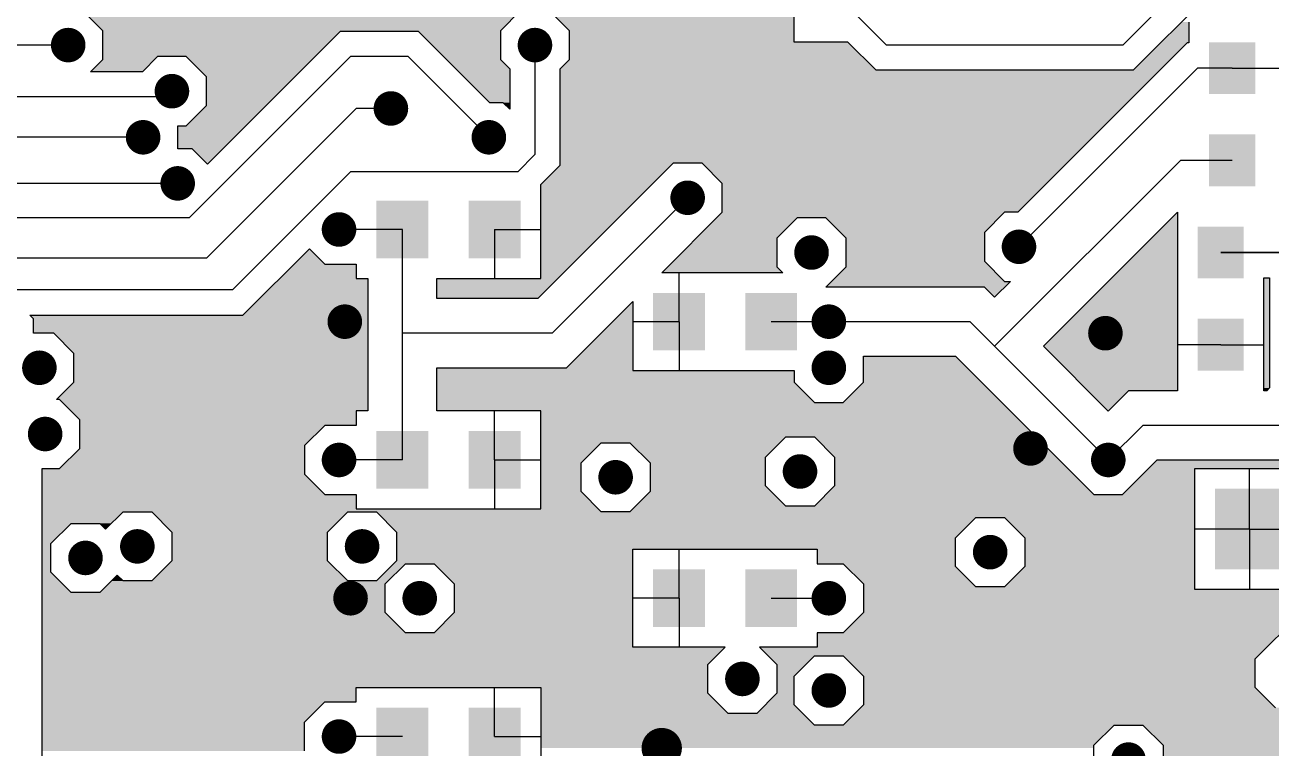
# Model space of a CAD drawing. Extents: x 295 to 953, y 10 to 290.
# Drawn here: x 725.58 to 768.83, y 116 to 141.1 of the extents above; entities that cross this region are included whole.
import ezdxf

# ---------------------------------------------------------------- set-up
doc = ezdxf.new("R2010")
doc.units = 0
doc.header["$LTSCALE"] = 5
doc.header["$MEASUREMENT"] = 0
doc.layers.get('0').update_dxf_attribs({"linetype": 'CONTINUOUS', "lineweight": 25})
doc.layers.add('19_SOLD_GBR', color=10, linetype='CONTINUOUS')

msp = doc.modelspace()

# ---------------------------------------------------------------- linework, layer by layer
for points, const_width in [([(727.378, 140.4, -1), (726.778, 140.4, -1)], 0.6), ([(743.578, 140.4, -1), (742.978, 140.4, -1)], 0.6), ([(730.978, 138.8, -1), (730.378, 138.8, -1)], 0.6), ([(738.578, 138.2, -1), (737.978, 138.2, -1)], 0.6), ([(729.978, 137.2, -1), (729.378, 137.2, -1)], 0.6), ([(741.978, 137.2, -1), (741.378, 137.2, -1)], 0.6), ([(731.178, 135.6, -1), (730.578, 135.6, -1)], 0.6), ([(748.878, 135.1, -1), (748.278, 135.1, -1)], 0.6), ([(736.778, 134, -1), (736.178, 134, -1)], 0.6), ([(753.178, 133.2, -1), (752.578, 133.2, -1)], 0.6), ([(760.378, 133.4, -1), (759.778, 133.4, -1)], 0.6), ([(736.978, 130.8, -1), (736.378, 130.8, -1)], 0.6), ([(753.778, 130.8, -1), (753.178, 130.8, -1)], 0.6), ([(763.378, 130.4, -1), (762.778, 130.4, -1)], 0.6), ([(726.378, 129.2, -1), (725.778, 129.2, -1)], 0.6), ([(753.778, 129.2, -1), (753.178, 129.2, -1)], 0.6), ([(726.578, 126.9, -1), (725.978, 126.9, -1)], 0.6), ([(760.778, 126.4, -1), (760.178, 126.4, -1)], 0.6), ([(736.778, 126, -1), (736.178, 126, -1)], 0.6), ([(763.478, 126, -1), (762.878, 126, -1)], 0.6), ([(746.378, 125.4, -1), (745.778, 125.4, -1)], 0.6), ([(752.778, 125.6, -1), (752.178, 125.6, -1)], 0.6), ([(729.778, 123, -1), (729.178, 123, -1)], 0.6), ([(737.578, 123, -1), (736.978, 123, -1)], 0.6), ([(759.378, 122.8, -1), (758.778, 122.8, -1)], 0.6), ([(727.978, 122.6, -1), (727.378, 122.6, -1)], 0.6), ([(737.178, 121.2, -1), (736.578, 121.2, -1)], 0.6), ([(739.578, 121.2, -1), (738.978, 121.2, -1)], 0.6), ([(753.778, 121.2, -1), (753.178, 121.2, -1)], 0.6), ([(750.778, 118.4, -1), (750.178, 118.4, -1)], 0.6), ([(753.778, 118, -1), (753.178, 118, -1)], 0.6), ([(736.778, 116.4, -1), (736.178, 116.4, -1)], 0.6), ([(748.028, 116, -1), (747.328, 116, -1)], 0.7), ([(764.178, 115.6, -1), (763.578, 115.6, -1)], 0.6)]:
    msp.add_lwpolyline(points, format="xyb", close=True, dxfattribs=dict(const_width=const_width))
for points in [[(766.678, 140.5), (766.678, 138.7), (768.278, 140.5), (768.278, 138.7)], [(766.678, 137.3), (766.678, 135.5), (768.278, 137.3), (768.278, 135.5)], [(737.778, 135), (737.778, 133), (739.578, 135), (739.578, 133)], [(740.978, 135), (740.978, 133), (742.778, 135), (742.778, 133)], [(766.278, 134.1), (766.278, 132.3), (767.878, 134.1), (767.878, 132.3)], [(747.378, 131.8), (747.378, 129.8), (749.178, 131.8), (749.178, 129.8)], [(750.578, 131.8), (750.578, 129.8), (752.378, 131.8), (752.378, 129.8)], [(766.278, 130.9), (766.278, 129.1), (767.878, 130.9), (767.878, 129.1)], [(737.778, 127), (737.778, 125), (739.578, 127), (739.578, 125)], [(740.978, 127), (740.978, 125), (742.778, 127), (742.778, 125)], [(766.878, 125), (766.878, 122.2), (769.278, 125), (769.278, 122.2)], [(747.378, 122.2), (747.378, 120.2), (749.178, 122.2), (749.178, 120.2)], [(750.578, 122.2), (750.578, 120.2), (752.378, 122.2), (752.378, 120.2)], [(737.778, 117.4), (737.778, 115.4), (739.578, 117.4), (739.578, 115.4)], [(740.978, 117.4), (740.978, 115.4), (742.778, 117.4), (742.778, 115.4)]]:
    msp.add_solid(points)
at = {"layer": '19_SOLD_GBR', "color": 7}
for p, q in [((763.678, 140.4), (769.878, 146.6)), ((770.678, 146.162), (764.04, 139.524)), ((752.278, 140.5), (752.278, 142.362)), ((753.878, 142), (755.478, 140.4)), ((728.278, 140.898), (727.576, 141.6)), ((742.78, 141.6), (742.078, 140.898)), ((744.478, 140.898), (743.776, 141.6)), ((765.978, 141.2), (765.978, 140.476)), ((728.278, 139.902), (728.278, 140.898)), ((736.516, 140.876), (731.908, 136.268)), ((739.24, 140.876), (736.516, 140.876)), ((741.716, 138.4), (739.24, 140.876)), ((742.078, 140.898), (742.078, 139.902)), ((744.478, 139.902), (744.478, 140.898)), ((727.078, 140.4), (722.978, 140.4)), ((743.278, 140.4), (743.278, 136.6)), ((754.14, 140.5), (752.278, 140.5)), ((755.116, 139.524), (754.14, 140.5)), ((763.678, 140.4), (755.478, 140.4)), ((765.916, 140.476), (760.04, 134.6)), ((765.978, 140.476), (765.916, 140.476)), ((727.85, 139.476), (728.278, 139.902)), ((730.18, 140), (729.656, 139.476)), ((731.176, 140), (730.18, 140)), ((731.878, 139.298), (731.176, 140)), ((731.278, 134.4), (736.878, 140)), ((738.878, 140), (736.878, 140)), ((741.678, 137.2), (738.878, 140)), ((742.078, 139.902), (742.402, 139.578)), ((744.154, 139.578), (744.478, 139.902)), ((729.656, 139.476), (727.85, 139.476)), ((731.878, 138.302), (731.878, 139.298)), ((742.402, 139.578), (742.402, 138.172)), ((744.154, 136.238), (744.154, 139.578)), ((764.04, 139.524), (755.116, 139.524)), ((760.078, 133.4), (766.278, 139.6)), ((767.478, 139.6), (766.278, 139.6)), ((767.478, 139.6), (770.478, 139.6)), ((730.678, 138.6), (722.978, 138.6)), ((730.678, 138.8), (730.678, 138.6)), ((731.176, 137.6), (731.878, 138.302)), ((731.878, 133), (737.078, 138.2)), ((738.278, 138.2), (737.078, 138.2)), ((742.176, 138.4), (741.716, 138.4)), ((742.402, 138.172), (742.176, 138.4)), ((730.878, 137.6), (731.176, 137.6)), ((730.878, 136.8), (730.878, 137.6)), ((729.678, 137.2), (722.678, 137.2)), ((731.376, 136.8), (730.878, 136.8)), ((731.908, 136.268), (731.376, 136.8)), ((742.678, 136), (743.278, 136.6)), ((748.08, 136.3), (743.38, 131.6)), ((749.076, 136.3), (748.08, 136.3)), ((749.778, 135.598), (749.076, 136.3)), ((759.228, 129.95), (765.678, 136.4)), ((767.478, 136.4), (765.678, 136.4)), ((732.778, 131.9), (736.878, 136)), ((742.678, 136), (736.878, 136)), ((743.478, 135.562), (744.154, 136.238)), ((730.878, 135.6), (716.478, 135.6)), ((743.478, 132.3), (743.478, 135.562)), ((749.778, 134.602), (749.778, 135.598)), ((748.578, 135.1), (743.878, 130.4)), ((747.676, 132.5), (749.778, 134.602)), ((759.58, 134.6), (758.878, 133.898)), ((760.04, 134.6), (759.58, 134.6)), ((760.926, 129.95), (765.578, 134.602)), ((765.578, 134.602), (765.578, 128.4)), ((731.278, 134.4), (715.078, 134.4)), ((752.38, 134.4), (751.678, 133.698)), ((753.376, 134.4), (752.38, 134.4)), ((754.078, 133.698), (753.376, 134.4)), ((738.678, 134), (736.478, 134)), ((738.678, 130.4), (738.678, 134)), ((741.878, 134), (741.878, 132.3)), ((741.878, 134), (743.478, 134)), ((751.678, 133.698), (751.678, 132.702)), ((754.078, 132.702), (754.078, 133.698)), ((758.878, 133.898), (758.878, 132.902)), ((733.14, 131.024), (735.448, 133.332)), ((735.448, 133.332), (735.98, 132.8)), ((731.878, 133), (716.078, 133)), ((735.98, 132.8), (737.078, 132.8)), ((737.078, 132.8), (737.078, 132.3)), ((758.878, 132.902), (759.58, 132.2)), ((770.278, 133.2), (767.078, 133.2)), ((767.078, 133.2), (772.278, 133.2)), ((751.88, 132.5), (747.676, 132.5)), ((748.278, 130.8), (748.278, 132.5)), ((751.678, 132.702), (751.88, 132.5)), ((753.376, 132), (754.078, 132.702)), ((737.078, 132.3), (737.478, 132.3)), ((737.478, 132.3), (737.478, 127.7)), ((739.878, 132.3), (743.478, 132.3)), ((739.878, 131.6), (739.878, 132.3)), ((758.876, 132), (753.376, 132)), ((759.228, 131.648), (758.876, 132)), ((759.78, 132.2), (759.228, 131.648)), ((759.58, 132.2), (759.78, 132.2)), ((768.578, 132.324), (768.778, 132.324)), ((768.578, 128.4), (768.578, 132.324)), ((768.778, 132.324), (768.778, 128.498)), ((732.778, 131.9), (718.578, 131.9)), ((743.38, 131.6), (739.878, 131.6)), ((744.376, 129.2), (746.678, 131.502)), ((746.678, 131.502), (746.678, 129.1)), ((725.75, 131.024), (733.14, 131.024)), ((725.878, 130.898), (725.75, 131.024)), ((725.878, 130.4), (725.878, 130.898)), ((748.278, 130.8), (746.678, 130.8)), ((748.278, 130.8), (748.278, 129.1)), ((753.478, 130.8), (751.478, 130.8)), ((758.378, 130.8), (753.478, 130.8)), ((759.228, 129.95), (758.378, 130.8)), ((726.576, 130.4), (725.878, 130.4)), ((727.278, 129.698), (726.576, 130.4)), ((743.878, 130.4), (738.678, 130.4)), ((738.678, 126), (738.678, 130.4)), ((763.178, 126), (759.228, 129.95)), ((763.178, 127.698), (760.926, 129.95)), ((767.078, 130), (765.578, 130)), ((767.078, 130), (765.578, 130)), ((767.078, 130), (768.578, 130)), ((767.078, 130), (768.578, 130)), ((727.278, 128.702), (727.278, 129.698)), ((754.678, 129.6), (757.88, 129.6)), ((754.678, 128.702), (754.678, 129.6)), ((757.88, 129.6), (762.68, 124.8)), ((739.878, 129.2), (744.376, 129.2)), ((739.878, 127.7), (739.878, 129.2)), ((746.678, 129.1), (752.278, 129.1)), ((752.278, 129.1), (752.278, 128.702)), ((726.676, 128.1), (727.278, 128.702)), ((752.278, 128.702), (752.98, 128)), ((753.976, 128), (754.678, 128.702)), ((768.778, 128.498), (768.68, 128.4)), ((726.776, 128.1), (726.676, 128.1)), ((727.478, 127.398), (726.776, 128.1)), ((763.88, 128.4), (763.178, 127.698)), ((765.578, 128.4), (763.88, 128.4)), ((768.68, 128.4), (768.578, 128.4)), ((737.078, 127.7), (737.078, 127.2)), ((737.478, 127.7), (737.078, 127.7)), ((743.478, 127.7), (739.878, 127.7)), ((741.878, 126), (741.878, 127.7)), ((743.478, 124.3), (743.478, 127.7)), ((752.98, 128), (753.976, 128)), ((727.478, 126.402), (727.478, 127.398)), ((735.98, 127.2), (735.278, 126.498)), ((737.078, 127.2), (735.98, 127.2)), ((763.178, 126), (764.378, 127.2)), ((769.178, 127.2), (764.378, 127.2)), ((751.278, 126.098), (751.98, 126.8)), ((751.98, 126.8), (752.976, 126.8)), ((752.976, 126.8), (753.678, 126.098)), ((726.776, 125.7), (727.478, 126.402)), ((735.278, 126.498), (735.278, 125.502)), ((744.878, 125.898), (745.58, 126.6)), ((745.58, 126.6), (746.576, 126.6)), ((746.576, 126.6), (747.278, 125.898)), ((738.678, 126), (736.478, 126)), ((741.878, 126), (741.878, 124.3)), ((741.878, 126), (743.478, 126)), ((744.878, 124.902), (744.878, 125.898)), ((747.278, 125.898), (747.278, 124.902)), ((751.278, 125.102), (751.278, 126.098)), ((753.678, 126.098), (753.678, 125.102)), ((763.676, 124.8), (764.876, 126)), ((764.876, 126), (769.676, 126)), ((726.178, 125.7), (726.776, 125.7)), ((726.178, 81.2), (726.178, 125.7)), ((735.278, 125.502), (735.98, 124.8)), ((766.178, 125.7), (769.978, 125.7)), ((766.178, 121.5), (766.178, 125.7)), ((768.078, 123.6), (768.078, 125.7)), ((751.98, 124.4), (751.278, 125.102)), ((753.678, 125.102), (752.976, 124.4)), ((735.98, 124.8), (737.078, 124.8)), ((737.078, 124.8), (737.078, 124.3)), ((745.58, 124.2), (744.878, 124.902)), ((747.278, 124.902), (746.576, 124.2)), ((762.68, 124.8), (763.676, 124.8)), ((728.378, 123.598), (728.98, 124.2)), ((728.98, 124.2), (729.976, 124.2)), ((729.976, 124.2), (730.678, 123.498)), ((736.078, 123.498), (736.78, 124.2)), ((736.78, 124.2), (737.776, 124.2)), ((737.078, 124.3), (743.478, 124.3)), ((737.776, 124.2), (738.478, 123.498)), ((746.576, 124.2), (745.58, 124.2)), ((752.976, 124.4), (751.98, 124.4)), ((726.478, 123.098), (727.18, 123.8)), ((727.18, 123.8), (728.176, 123.8)), ((728.176, 123.8), (728.378, 123.598)), ((757.878, 123.298), (758.58, 124)), ((758.58, 124), (759.576, 124)), ((759.576, 124), (760.278, 123.298)), ((730.678, 123.498), (730.678, 122.502)), ((736.078, 122.502), (736.078, 123.498)), ((738.478, 123.498), (738.478, 122.502)), ((757.878, 122.302), (757.878, 123.298)), ((760.278, 123.298), (760.278, 122.302)), ((768.078, 123.6), (766.178, 123.6)), ((768.078, 123.6), (768.078, 121.5)), ((768.078, 123.6), (769.978, 123.6)), ((726.478, 122.102), (726.478, 123.098)), ((746.678, 122.9), (753.078, 122.9)), ((746.678, 119.5), (746.678, 122.9)), ((748.278, 121.2), (748.278, 122.9)), ((753.078, 122.9), (753.078, 122.4)), ((730.678, 122.502), (729.976, 121.8)), ((736.78, 121.8), (736.078, 122.502)), ((738.478, 122.502), (737.776, 121.8)), ((727.18, 121.4), (726.478, 122.102)), ((728.778, 122.002), (728.176, 121.4)), ((728.98, 121.8), (728.778, 122.002)), ((738.078, 121.698), (738.78, 122.4)), ((738.78, 122.4), (739.776, 122.4)), ((739.776, 122.4), (740.478, 121.698)), ((753.078, 122.4), (753.976, 122.4)), ((753.976, 122.4), (754.678, 121.698)), ((758.58, 121.6), (757.878, 122.302)), ((760.278, 122.302), (759.576, 121.6)), ((729.976, 121.8), (728.98, 121.8)), ((737.776, 121.8), (736.78, 121.8)), ((738.078, 120.702), (738.078, 121.698)), ((740.478, 121.698), (740.478, 120.702)), ((754.678, 121.698), (754.678, 120.702)), ((759.576, 121.6), (758.58, 121.6)), ((728.176, 121.4), (727.18, 121.4)), ((748.278, 121.2), (746.678, 121.2)), ((748.278, 121.2), (748.278, 119.5)), ((751.478, 121.2), (753.478, 121.2)), ((769.978, 121.5), (766.178, 121.5)), ((768.278, 119.098), (770.68, 121.5)), ((738.78, 120), (738.078, 120.702)), ((740.478, 120.702), (739.776, 120)), ((754.678, 120.702), (753.976, 120)), ((739.776, 120), (738.78, 120)), ((753.078, 120), (753.078, 119.5)), ((753.976, 120), (753.078, 120)), ((749.88, 119.5), (746.678, 119.5)), ((749.278, 118.898), (749.88, 119.5)), ((751.076, 119.5), (751.678, 118.898)), ((753.078, 119.5), (751.076, 119.5)), ((752.278, 118.498), (752.98, 119.2)), ((752.98, 119.2), (753.976, 119.2)), ((753.976, 119.2), (754.678, 118.498)), ((768.278, 118.102), (768.278, 119.098)), ((749.278, 117.902), (749.278, 118.898)), ((751.678, 118.898), (751.678, 117.902)), ((737.078, 118.1), (743.478, 118.1)), ((737.078, 117.6), (737.078, 118.1)), ((741.878, 116.4), (741.878, 118.1)), ((743.478, 118.1), (743.478, 111.3)), ((752.278, 117.502), (752.278, 118.498)), ((754.678, 118.498), (754.678, 117.502)), ((768.98, 117.4), (768.278, 118.102)), ((749.98, 117.2), (749.278, 117.902)), ((751.678, 117.902), (750.976, 117.2)), ((735.278, 116.898), (735.98, 117.6)), ((735.98, 117.6), (737.078, 117.6)), ((752.98, 116.8), (752.278, 117.502)), ((754.678, 117.502), (753.976, 116.8)), ((735.278, 115.902), (735.278, 116.898)), ((750.976, 117.2), (749.98, 117.2)), ((753.976, 116.8), (752.98, 116.8)), ((762.678, 116.098), (763.38, 116.8)), ((763.38, 116.8), (764.376, 116.8)), ((764.376, 116.8), (765.078, 116.098)), ((738.678, 116.4), (736.478, 116.4)), ((741.878, 116.4), (743.478, 116.4)), ((762.678, 115.102), (762.678, 116.098)), ((765.078, 116.098), (765.078, 115.102))]:
    msp.add_line(p, q, dxfattribs=at)
for points in [[(742.078, 140.898), (742.78, 141.6), (728.278, 140.898), (727.576, 141.6)], [(752.278, 140.898), (752.278, 141.6), (744.478, 140.898), (743.776, 141.6)], [(765.978, 140.476), (765.978, 141.2), (764.992, 140.476), (765.716, 141.2)], [(742.078, 140.876), (742.078, 140.898), (728.278, 140.876), (728.278, 140.898)], [(735.64, 140), (736.516, 140.876), (728.278, 140), (728.278, 140.876)], [(742.078, 140.876), (742.078, 140.876), (739.24, 140.876), (736.516, 140.876)], [(742.078, 139.902), (742.078, 140.876), (740.214, 139.902), (739.24, 140.876)], [(752.278, 140.5), (752.278, 140.898), (744.478, 140.5), (744.478, 140.898)], [(754.738, 139.902), (754.14, 140.5), (744.478, 139.902), (744.478, 140.5)], [(764.964, 139.524), (765.916, 140.476), (764.04, 139.524), (764.992, 140.476)], [(729.656, 139.476), (730.082, 139.902), (727.85, 139.476), (728.278, 139.902)], [(730.082, 139.902), (730.18, 140), (728.278, 139.902), (728.278, 140)], [(735.64, 140), (735.64, 140), (731.176, 140), (730.18, 140)], [(734.938, 139.298), (735.64, 140), (731.878, 139.298), (731.176, 140)], [(742.402, 139.578), (742.078, 139.902), (740.538, 139.578), (740.214, 139.902)], [(755.062, 139.578), (754.738, 139.902), (744.154, 139.578), (744.478, 139.902)], [(733.942, 138.302), (734.938, 139.298), (731.878, 138.302), (731.878, 139.298)], [(742.402, 138.4), (742.402, 139.578), (741.716, 138.4), (740.538, 139.578)], [(755.116, 139.524), (755.062, 139.578), (744.154, 139.524), (744.154, 139.578)], [(761.74, 136.3), (764.964, 139.524), (744.154, 136.3), (744.154, 139.524)], [(733.24, 137.6), (733.942, 138.302), (731.176, 137.6), (731.878, 138.302)], [(742.402, 138.4), (742.402, 138.4), (742.176, 138.4), (741.716, 138.4)], [(742.402, 138.172), (742.402, 138.4), (742.402, 138.172), (742.176, 138.4)], [(732.44, 136.8), (733.24, 137.6), (730.878, 136.8), (730.878, 137.6)], [(733.24, 137.6), (733.24, 137.6), (730.878, 137.6), (731.176, 137.6)], [(732.44, 136.8), (732.44, 136.8), (731.376, 136.8), (730.878, 136.8)], [(731.908, 136.268), (732.44, 136.8), (731.908, 136.268), (731.376, 136.8)], [(748.018, 136.238), (748.08, 136.3), (744.154, 136.238), (744.154, 136.3)], [(761.74, 136.3), (761.74, 136.3), (749.076, 136.3), (748.08, 136.3)], [(761.038, 135.598), (761.74, 136.3), (749.778, 135.598), (749.076, 136.3)], [(747.342, 135.562), (748.018, 136.238), (743.478, 135.562), (744.154, 136.238)], [(744.08, 132.3), (747.342, 135.562), (743.478, 132.3), (743.478, 135.562)], [(760.042, 134.602), (761.038, 135.598), (749.778, 134.602), (749.778, 135.598)], [(759.38, 134.4), (759.58, 134.6), (749.576, 134.4), (749.776, 134.6)], [(760.04, 134.6), (760.042, 134.602), (749.776, 134.6), (749.778, 134.602)], [(765.578, 129.95), (765.577, 134.602), (760.926, 129.95), (765.577, 134.602)], [(751.678, 133.698), (752.38, 134.4), (748.874, 133.698), (749.576, 134.4)], [(759.38, 134.4), (759.38, 134.4), (753.376, 134.4), (752.38, 134.4)], [(758.878, 133.898), (759.38, 134.4), (753.878, 133.898), (753.376, 134.4)], [(751.678, 132.702), (751.678, 133.698), (747.878, 132.702), (748.874, 133.698)], [(758.878, 133.698), (758.878, 133.898), (754.078, 133.698), (753.878, 133.898)], [(758.878, 132.902), (758.878, 133.698), (754.078, 132.902), (754.078, 133.698)], [(735.98, 132.8), (735.448, 133.332), (734.916, 132.8), (735.448, 133.332)], [(737.078, 132.3), (737.078, 132.8), (734.416, 132.3), (734.916, 132.8)], [(759.078, 132.702), (758.878, 132.902), (754.078, 132.702), (754.078, 132.902)], [(751.879, 132.5), (751.678, 132.702), (747.676, 132.5), (747.878, 132.702)], [(759.58, 132.2), (759.078, 132.702), (753.576, 132.2), (754.078, 132.702)], [(737.478, 131.024), (737.478, 132.3), (733.14, 131.024), (734.416, 132.3)], [(743.38, 131.6), (744.08, 132.3), (739.878, 131.6), (739.878, 132.3)], [(744.08, 132.3), (744.08, 132.3), (739.878, 132.3), (743.478, 132.3)], [(759.579, 132), (759.779, 132.2), (753.376, 132), (753.576, 132.2)], [(759.579, 132), (759.579, 132), (758.876, 132), (753.376, 132)], [(759.228, 131.648), (759.579, 132), (759.228, 131.648), (758.876, 132)], [(768.778, 128.498), (768.778, 132.324), (768.578, 128.498), (768.578, 132.324)], [(768.778, 132.324), (768.778, 132.324), (768.578, 132.324), (768.778, 132.324)], [(746.678, 130.406), (746.677, 131.502), (745.58, 130.406), (746.677, 131.502)], [(737.478, 130.898), (737.478, 131.024), (725.878, 130.898), (725.75, 131.024)], [(737.478, 131.024), (737.478, 131.024), (725.75, 131.024), (728.98, 131.024)], [(737.478, 130.4), (737.478, 130.898), (725.878, 130.4), (725.878, 130.898)], [(737.478, 131.024), (737.478, 131.024), (728.98, 131.024), (733.14, 131.024)], [(737.478, 130.4), (737.478, 130.4), (726.576, 130.4), (725.878, 130.4)], [(737.478, 129.698), (737.478, 130.4), (727.278, 129.698), (726.576, 130.4)], [(746.678, 129.2), (746.678, 130.406), (744.376, 129.2), (745.58, 130.406)], [(765.578, 128.4), (765.578, 129.95), (762.476, 128.4), (760.926, 129.95)], [(737.478, 128.702), (737.478, 129.698), (727.278, 128.702), (727.278, 129.698)], [(758.579, 128.9), (757.88, 129.6), (754.678, 128.9), (754.678, 129.6)], [(757.88, 129.6), (757.88, 129.6), (754.678, 129.6), (757.88, 129.6)], [(746.678, 129.1), (746.678, 129.2), (739.878, 129.1), (739.878, 129.2)], [(746.678, 129.2), (746.678, 129.2), (739.878, 129.2), (744.376, 129.2)], [(752.278, 128.702), (752.278, 129.1), (739.878, 128.702), (739.878, 129.1)], [(752.278, 129.1), (752.278, 129.1), (751.98, 129.1), (752.278, 129.1)], [(758.777, 128.702), (758.579, 128.9), (754.678, 128.702), (754.678, 128.9)], [(737.478, 128.1), (737.478, 128.702), (726.676, 128.1), (727.278, 128.702)], [(752.98, 128), (752.278, 128.702), (739.878, 128), (739.878, 128.702)], [(759.479, 128), (758.777, 128.702), (753.976, 128), (754.678, 128.702)], [(768.68, 128.4), (768.778, 128.498), (768.578, 128.4), (768.578, 128.498)], [(737.478, 128.1), (737.478, 128.1), (726.776, 128.1), (726.676, 128.1)], [(737.478, 127.7), (737.478, 128.1), (727.176, 127.7), (726.776, 128.1)], [(763.178, 127.698), (763.88, 128.4), (763.178, 127.698), (762.476, 128.4)], [(737.078, 127.398), (737.078, 127.7), (727.478, 127.398), (727.176, 127.7)], [(759.779, 127.7), (759.479, 128), (739.878, 127.7), (739.878, 128)], [(759.78, 127.7), (759.779, 127.7), (743.478, 127.7), (739.878, 127.7)], [(760.68, 126.8), (759.78, 127.7), (743.478, 126.8), (743.478, 127.7)], [(737.078, 127.2), (737.078, 127.398), (727.478, 127.2), (727.478, 127.398)], [(735.278, 126.498), (735.98, 127.2), (727.478, 126.498), (727.478, 127.2)], [(751.78, 126.6), (751.98, 126.8), (743.478, 126.6), (743.478, 126.8)], [(760.68, 126.8), (760.68, 126.8), (752.976, 126.8), (751.98, 126.8)], [(761.382, 126.098), (760.68, 126.8), (753.678, 126.098), (752.976, 126.8)], [(735.278, 125.7), (735.278, 126.402), (726.776, 125.7), (727.478, 126.402)], [(735.278, 126.402), (735.278, 126.498), (727.478, 126.402), (727.478, 126.498)], [(744.878, 125.898), (745.58, 126.6), (743.478, 125.898), (743.478, 126.6)], [(751.78, 126.6), (751.78, 126.6), (746.576, 126.6), (745.58, 126.6)], [(751.278, 126.098), (751.78, 126.6), (747.078, 126.098), (746.576, 126.6)], [(744.878, 124.902), (744.878, 125.898), (743.478, 124.902), (743.478, 125.898)], [(751.278, 125.898), (751.278, 126.098), (747.278, 125.898), (747.078, 126.098)], [(751.278, 125.102), (751.278, 125.898), (747.278, 125.102), (747.278, 125.898)], [(762.378, 125.102), (761.382, 126.098), (753.678, 125.102), (753.678, 126.098)], [(780.278, 125.7), (780.278, 126), (764.576, 125.7), (764.876, 126)], [(780.278, 126), (780.278, 126), (766.178, 126), (769.676, 126)], [(735.278, 125.502), (735.278, 125.7), (726.178, 125.502), (726.178, 125.7)], [(735.278, 125.7), (735.278, 125.7), (726.178, 125.7), (726.776, 125.7)], [(735.98, 124.8), (735.278, 125.502), (726.178, 124.8), (726.178, 125.502)], [(766.178, 124.8), (766.178, 125.7), (763.676, 124.8), (764.576, 125.7)], [(770.178, 125.7), (770.178, 125.7), (769.978, 125.7), (766.178, 125.7)], [(751.478, 124.902), (751.278, 125.102), (747.278, 124.902), (747.278, 125.102)], [(762.68, 124.8), (762.378, 125.102), (753.376, 124.8), (753.678, 125.102)], [(737.078, 124.3), (737.078, 124.8), (726.178, 124.3), (726.178, 124.8)], [(737.078, 124.8), (737.078, 124.8), (736.78, 124.8), (737.078, 124.8)], [(745.48, 124.3), (744.878, 124.902), (743.478, 124.3), (743.478, 124.902)], [(751.98, 124.4), (751.478, 124.902), (746.776, 124.4), (747.278, 124.902)], [(766.178, 124.4), (766.178, 124.8), (752.976, 124.4), (753.376, 124.8)], [(766.178, 124.8), (766.178, 124.8), (763.38, 124.8), (763.676, 124.8)], [(745.58, 124.2), (745.48, 124.3), (726.178, 124.2), (726.178, 124.3)], [(728.58, 123.8), (728.98, 124.2), (726.178, 123.8), (726.178, 124.2)], [(736.78, 124.2), (736.78, 124.2), (729.976, 124.2), (728.98, 124.2)], [(736.078, 123.498), (736.78, 124.2), (730.678, 123.498), (729.976, 124.2)], [(766.178, 124.2), (766.178, 124.2), (737.776, 124.2), (736.78, 124.2)], [(766.178, 124), (766.178, 124.2), (737.976, 124), (737.776, 124.2)], [(745.48, 124.3), (745.48, 124.3), (738.78, 124.3), (743.478, 124.3)], [(766.178, 124.2), (766.178, 124.302), (746.576, 124.2), (746.678, 124.302)], [(766.178, 124.302), (766.178, 124.4), (746.678, 124.302), (746.776, 124.4)], [(726.478, 123.098), (727.18, 123.8), (726.178, 123.098), (726.178, 123.8)], [(728.58, 123.8), (728.58, 123.8), (728.176, 123.8), (727.18, 123.8)], [(728.378, 123.598), (728.58, 123.8), (728.378, 123.598), (728.176, 123.8)], [(758.078, 123.498), (758.58, 124), (738.478, 123.498), (737.976, 124)], [(766.178, 124), (766.178, 124), (759.576, 124), (758.58, 124)], [(766.178, 123.298), (766.178, 124), (760.278, 123.298), (759.576, 124)], [(736.078, 122.502), (736.078, 123.498), (730.678, 122.502), (730.678, 123.498)], [(757.878, 123.298), (758.078, 123.498), (738.478, 123.298), (738.478, 123.498)], [(757.878, 122.9), (757.878, 123.298), (738.478, 122.9), (738.478, 123.298)], [(766.178, 122.302), (766.178, 123.298), (760.278, 122.302), (760.278, 123.298)], [(726.478, 122.102), (726.478, 123.098), (726.178, 122.102), (726.178, 123.098)], [(746.678, 122.502), (746.678, 122.9), (738.478, 122.502), (738.478, 122.9)], [(757.878, 122.9), (757.878, 122.9), (753.078, 122.9), (746.678, 122.9)], [(757.878, 122.4), (757.878, 122.9), (753.078, 122.4), (753.078, 122.9)], [(736.774, 121.806), (736.078, 122.502), (729.98, 121.806), (730.678, 122.502)], [(746.678, 122.4), (746.678, 122.502), (738.376, 122.4), (738.478, 122.502)], [(727.18, 121.4), (726.478, 122.102), (726.178, 121.4), (726.178, 122.102)], [(728.98, 121.8), (728.778, 122.002), (728.576, 121.8), (728.778, 122.002)], [(738.18, 121.8), (738.78, 122.4), (737.776, 121.8), (738.376, 122.4)], [(746.678, 122.4), (746.678, 122.4), (739.776, 122.4), (738.78, 122.4)], [(746.678, 121.698), (746.678, 122.4), (740.478, 121.698), (739.776, 122.4)], [(757.878, 122.4), (757.878, 122.4), (753.976, 122.4), (753.078, 122.4)], [(757.878, 122.302), (757.878, 122.4), (754.074, 122.302), (753.976, 122.4)], [(758.481, 121.698), (757.878, 122.302), (754.678, 121.698), (754.074, 122.302)], [(766.178, 121.6), (766.178, 122.302), (759.576, 121.6), (760.278, 122.302)], [(738.078, 121.4), (738.078, 121.698), (728.176, 121.4), (728.474, 121.698)], [(738.078, 121.698), (738.18, 121.8), (728.474, 121.698), (728.576, 121.8)], [(736.78, 121.8), (736.774, 121.806), (729.976, 121.8), (729.98, 121.806)], [(738.18, 121.8), (738.18, 121.8), (737.078, 121.8), (737.776, 121.8)], [(746.678, 120.702), (746.678, 121.698), (740.478, 120.702), (740.478, 121.698)], [(758.579, 121.6), (758.481, 121.698), (754.678, 121.6), (754.678, 121.698)], [(766.178, 121.5), (766.178, 121.6), (754.678, 121.5), (754.678, 121.6)], [(766.178, 121.6), (766.178, 121.6), (758.579, 121.6), (759.576, 121.6)], [(738.078, 120.702), (738.078, 121.4), (726.178, 120.702), (726.178, 121.4)], [(769.881, 120.702), (770.679, 121.5), (754.678, 120.702), (754.678, 121.5)], [(770.679, 121.5), (770.679, 121.5), (767.778, 121.5), (769.778, 121.5)], [(738.78, 120), (738.078, 120.702), (726.178, 120), (726.178, 120.702)], [(746.678, 120), (746.678, 120.702), (739.776, 120), (740.478, 120.702)], [(769.18, 120), (769.881, 120.702), (753.976, 120), (754.678, 120.702)], [(746.678, 119.5), (746.678, 120), (726.178, 119.5), (726.178, 120)], [(768.68, 119.5), (769.179, 120), (753.078, 119.5), (753.078, 120)], [(769.179, 120), (769.18, 120), (753.078, 120), (753.976, 120)], [(749.278, 118.898), (749.879, 119.5), (726.178, 118.898), (726.178, 119.5)], [(768.38, 119.2), (768.679, 119.5), (751.376, 119.2), (751.076, 119.5)], [(768.679, 119.5), (768.679, 119.5), (751.076, 119.5), (752.98, 119.5)], [(768.679, 119.5), (768.68, 119.5), (752.98, 119.5), (753.078, 119.5)], [(752.678, 118.898), (752.98, 119.2), (751.678, 118.898), (751.376, 119.2)], [(768.38, 119.2), (768.38, 119.2), (753.976, 119.2), (752.98, 119.2)], [(768.278, 119.098), (768.38, 119.2), (754.078, 119.098), (753.976, 119.2)], [(768.278, 118.498), (768.278, 119.098), (754.678, 118.498), (754.078, 119.098)], [(749.278, 118.1), (749.278, 118.898), (726.178, 118.1), (726.178, 118.898)], [(752.278, 118.498), (752.678, 118.898), (751.678, 118.498), (751.678, 118.898)], [(737.078, 117.6), (737.078, 118.1), (726.178, 117.6), (726.178, 118.1)], [(749.278, 118.1), (749.278, 118.1), (743.478, 118.1), (737.078, 118.1)], [(749.278, 117.902), (749.278, 118.1), (743.478, 117.902), (743.478, 118.1)], [(752.278, 117.902), (752.278, 118.498), (751.678, 117.902), (751.678, 118.498)], [(768.278, 118.102), (768.278, 118.498), (754.678, 118.102), (754.678, 118.498)], [(768.878, 117.502), (768.278, 118.102), (754.678, 117.502), (754.678, 118.102)], [(749.98, 117.2), (749.278, 117.902), (743.478, 117.2), (743.478, 117.902)], [(752.278, 117.502), (752.278, 117.902), (751.278, 117.502), (751.678, 117.902)], [(735.278, 116.898), (735.98, 117.6), (726.178, 116.898), (726.178, 117.6)], [(752.58, 117.2), (752.278, 117.502), (750.976, 117.2), (751.278, 117.502)], [(811.278, 116.8), (811.278, 117.4), (753.976, 116.8), (754.576, 117.4)], [(768.98, 117.4), (768.878, 117.502), (754.576, 117.4), (754.678, 117.502)], [(735.278, 115.902), (735.278, 116.898), (726.178, 115.902), (726.178, 116.898)], [(752.98, 116.8), (752.58, 117.2), (743.478, 116.8), (743.478, 117.2)], [(762.678, 116.098), (763.38, 116.8), (743.478, 116.098), (743.478, 116.8)], [(811.278, 116.8), (811.278, 116.8), (764.376, 116.8), (763.38, 116.8)], [(811.278, 116.098), (811.278, 116.8), (765.078, 116.098), (764.376, 116.8)], [(762.678, 116), (762.678, 116.098), (743.478, 116), (743.478, 116.098)], [(811.278, 115.102), (811.278, 116.098), (765.078, 115.102), (765.078, 116.098)]]:
    msp.add_solid(points, dxfattribs=at)

doc.saveas('drawing.dxf')
